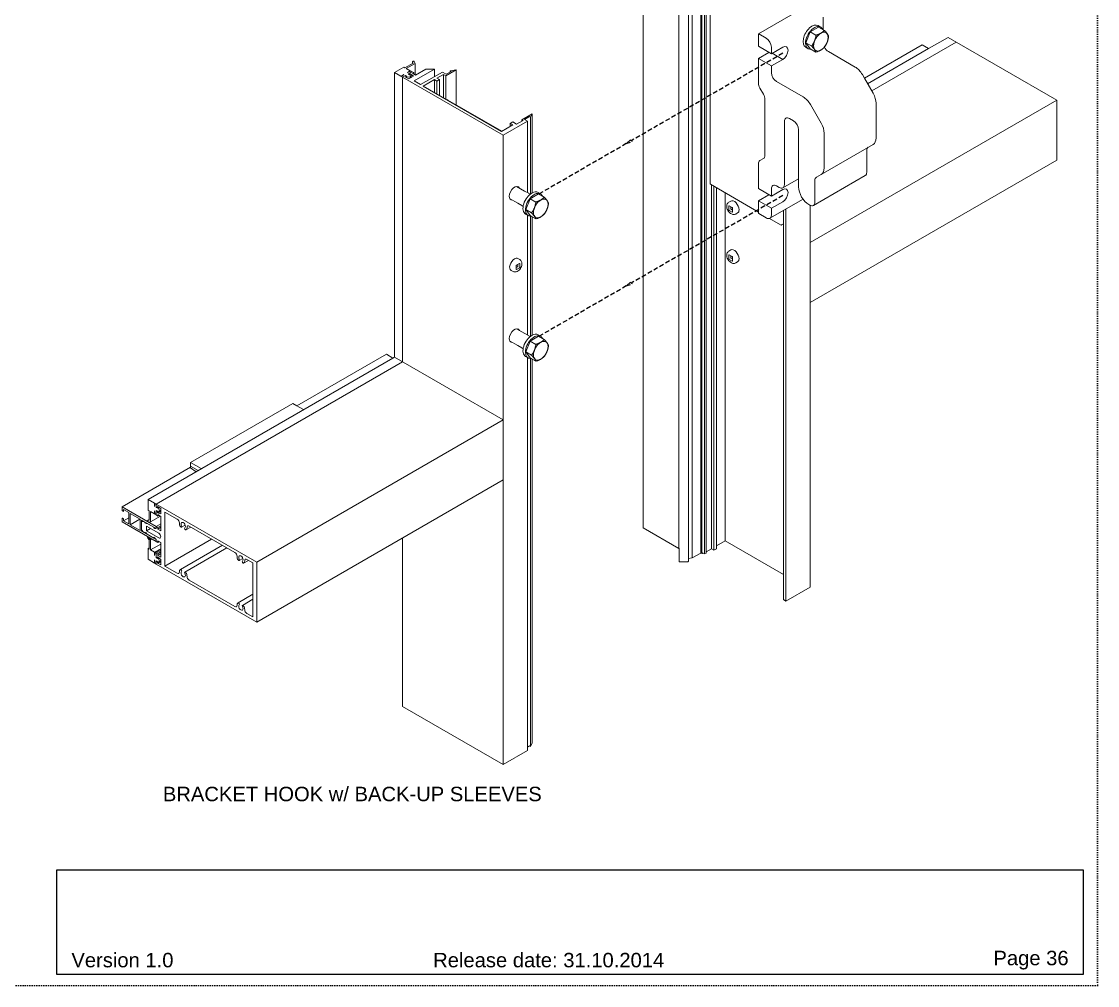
# Model space of a CAD drawing. Header units: millimetres. Extents: x -17234 to -8874, y -2869 to 1211.
# Drawn here: x -9619 to -8874, y -1849 to -1182 of the extents above; entities that cross this region are included whole.
import ezdxf

# ---------------------------------------------------------------- set-up
doc = ezdxf.new("R2010")
doc.units = ezdxf.units.MM
doc.linetypes.add('ACAD_ISO07W100', pattern=[3, 0, -3])
doc.linetypes.add('DASHED', pattern=[19.05, 12.7, -6.35])
doc.layers.get('Defpoints').update_dxf_attribs({"linetype": 'ACAD_ISO07W100', "true_color": 0x105689})
for name, color, linetype in [('Anno', 5, 'Continuous'), ('Profile View', 9, 'Continuous'), ('Text', 2, 'Continuous')]:
    doc.layers.add(name, color=color, linetype=linetype)
doc.styles.get("Standard").update_dxf_attribs({"font": 'arial.ttf'})

msp = doc.modelspace()

# ---------------------------------------------------------------- linework, layer by layer
at = {"layer": 'Anno', "linetype": 'DASHED', "ltscale": 0.25}
for points in [[(-9092.269, -1203.999), (-9197.111, -1264.53)], [(-9200.575, -1266.53), (-9260.41, -1301.075)], [(-9200.575, -1266.53), (-9196.245, -1265.03), (-9197.977, -1264.03), (-9200.575, -1266.53)], [(-9092.269, -1302.51), (-9197.111, -1363.04)], [(-9200.575, -1365.04), (-9196.245, -1363.54), (-9197.977, -1362.54), (-9200.575, -1365.04)], [(-9200.575, -1365.04), (-9260.41, -1399.586)]]:
    msp.add_lwpolyline(points, dxfattribs=at)
at = {"layer": 'Defpoints', "color": 1, "ltscale": 0.5}
msp.add_lwpolyline([(-9634.331, -829.239), (-8874.331, -829.239), (-8874.331, -1849.239), (-9634.331, -1849.239), (-9634.331, -829.239)], dxfattribs=at)
at = {"layer": 'Profile View', "lineweight": 0, "extrusion": (4.09376e-16, 0.816497, 0.57735)}
for p, q in [((-9188.851, -1097.045), (-9188.851, -1532.564)), ((-9188.851, -1532.564), (-9188.851, -1097.045)), ((-9164.173, -1111.293), (-9164.173, -1546.812)), ((-9154.894, -1117.04), (-9154.894, -1553.337)), ((-9149.064, -1113.674), (-9149.064, -1549.971)), ((-9148.237, -1114.013), (-9148.237, -1549.532)), ((-9146.469, -1115.033), (-9146.469, -1550.553)), ((-9145.408, -1114.421), (-9145.408, -1549.124)), ((-9157.509, -1119.301), (-9157.509, -1553.741)), ((-9142.541, -1294.462), (-9142.541, -1131.163)), ((-9109.055, -1190.479), (-9073.134, -1169.74)), ((-9064.206, -1178.918), (-9064.206, -1187.667)), ((-9109.107, -1190.593), (-9109.107, -1199.124)), ((-9103.662, -1193.533), (-9108.93, -1190.491)), ((-9076.21, -1196.677), (-9073.292, -1189.158)), ((-9073.292, -1189.158), (-9067.458, -1185.79)), ((-9073.292, -1189.158), (-9069.254, -1191.49)), ((-9067.746, -1184.855), (-9066.057, -1185.829)), ((-9067.458, -1185.79), (-9064.206, -1187.667)), ((-9064.206, -1187.667), (-9063.42, -1188.121)), ((-9100.127, -1204.308), (-9109.107, -1199.124)), ((-9072.172, -1199.008), (-9076.21, -1196.677)), ((-9073.292, -1200.827), (-9076.21, -1196.677)), ((-9035.74, -1221.221), (-8995.776, -1198.148)), ((-9030.666, -1230.008), (-8972.158, -1196.229)), ((-8995.776, -1198.148), (-8991.285, -1200.74)), ((-8991.285, -1200.74), (-8977.815, -1192.963)), ((-8902.561, -1236.411), (-8977.815, -1192.963)), ((-9101.785, -1203.351), (-9109.107, -1207.579)), ((-9100.127, -1204.308), (-9100.127, -1199.657)), ((-9092.254, -1199.763), (-9100.127, -1204.308)), ((-9099.576, -1203.99), (-9092.254, -1208.218)), ((-9092.254, -1208.218), (-9099.576, -1203.991)), ((-9092.254, -1199.763), (-9092.254, -1199.763)), ((-9092.254, -1199.763), (-9092.254, -1199.763)), ((-9076.382, -1199.813), (-9074.693, -1200.787)), ((-9073.292, -1200.827), (-9069.254, -1203.158)), ((-9060.67, -1202.8), (-9042.156, -1213.489)), ((-9033.495, -1225.109), (-8991.285, -1200.74)), ((-9354.684, -1213.527), (-9361.138, -1217.254)), ((-9353.835, -1214.017), (-9354.684, -1213.527)), ((-9348.172, -1210.748), (-9353.835, -1214.017)), ((-9352.986, -1214.507), (-9346.834, -1210.955)), ((-9348.604, -1209.772), (-9348.604, -1210.997)), ((-9348.584, -1209.861), (-9348.172, -1210.748)), ((-9346.834, -1210.955), (-9347.425, -1209.682)), ((-9346.834, -1218.898), (-9346.834, -1210.955)), ((-9109.107, -1207.579), (-9100.127, -1212.763)), ((-9109.107, -1207.579), (-9109.107, -1224.665)), ((-9100.127, -1212.763), (-9092.254, -1208.218)), ((-9100.127, -1217.415), (-9100.127, -1212.763)), ((-9092.254, -1208.218), (-9092.254, -1208.218)), ((-9361.138, -1414.274), (-9361.138, -1217.254)), ((-9361.138, -1217.254), (-9356.651, -1219.844)), ((-9356.651, -1219.844), (-9354.708, -1218.722)), ((-9354.708, -1218.722), (-9356.309, -1220.042)), ((-9356.309, -1220.042), (-9355.481, -1220.52)), ((-9355.481, -1220.52), (-9353.537, -1219.398)), ((-9353.87, -1219.59), (-9355.481, -1220.52)), ((-9355.481, -1220.52), (-9355.481, -1417.54)), ((-9355.481, -1220.52), (-9285.884, -1260.701)), ((-9355.481, -1417.54), (-9355.481, -1220.52)), ((-9352.705, -1219.978), (-9353.87, -1219.59)), ((-9353.537, -1219.701), (-9353.537, -1219.398)), ((-9353.537, -1219.398), (-9352.504, -1219.994)), ((-9353.501, -1220.438), (-9352.705, -1219.978)), ((-9351.238, -1221.744), (-9353.501, -1220.438)), ((-9352.504, -1219.994), (-9353.211, -1220.402)), ((-9353.211, -1220.605), (-9353.211, -1220.402)), ((-9353.211, -1220.402), (-9352.877, -1220.596)), ((-9350.197, -1216.118), (-9352.986, -1214.507)), ((-9352.877, -1220.596), (-9350.309, -1220.198)), ((-9352.877, -1220.798), (-9352.877, -1220.596)), ((-9352.705, -1219.978), (-9352.705, -1220.11)), ((-9352.14, -1217.24), (-9350.197, -1216.118)), ((-9349.854, -1216.315), (-9352.14, -1217.24)), ((-9351.697, -1218.335), (-9349.027, -1216.793)), ((-9350.663, -1218.931), (-9351.697, -1218.335)), ((-9348.956, -1216.753), (-9351.364, -1218.143)), ((-9351.364, -1218.143), (-9351.364, -1218.527)), ((-9351.364, -1218.143), (-9350.691, -1218.816)), ((-9347.997, -1219.873), (-9351.238, -1221.744)), ((-9350.691, -1218.816), (-9349.861, -1218.336)), ((-9350.691, -1218.816), (-9350.691, -1218.916)), ((-9349.956, -1218.523), (-9350.663, -1218.931)), ((-9350.309, -1220.198), (-9349.622, -1218.716)), ((-9350.309, -1221.208), (-9350.309, -1220.198)), ((-9350.197, -1216.454), (-9350.197, -1216.118)), ((-9349.622, -1218.716), (-9349.956, -1218.523)), ((-9349.861, -1218.336), (-9347.997, -1219.873)), ((-9349.861, -1218.336), (-9349.861, -1218.578)), ((-9349.027, -1216.793), (-9349.854, -1216.315)), ((-9349.622, -1218.716), (-9349.622, -1220.811)), ((-9347.611, -1217.201), (-9348.956, -1216.753)), ((-9348.693, -1217.825), (-9347.611, -1217.201)), ((-9346.571, -1219.05), (-9348.693, -1217.825)), ((-9347.611, -1217.201), (-9347.611, -1218.45)), ((-9347.526, -1223.071), (-9333.454, -1214.947)), ((-9339.465, -1214.947), (-9346.571, -1219.05)), ((-9327.965, -1216.963), (-9343.036, -1225.664)), ((-9333.454, -1214.947), (-9339.465, -1214.947)), ((-9333.454, -1214.947), (-9333.454, -1220.132)), ((-9331.75, -1221.179), (-9327.267, -1218.591)), ((-9329.983, -1222.2), (-9331.75, -1221.179)), ((-9325.278, -1218.514), (-9327.965, -1216.963)), ((-9327.267, -1218.591), (-9327.267, -1234.768)), ((-9327.267, -1218.591), (-9325.491, -1219.616)), ((-9325.491, -1219.616), (-9318.403, -1215.524)), ((-9325.491, -1219.616), (-9325.491, -1235.793)), ((-9321.831, -1216.524), (-9325.278, -1218.514)), ((-9318.403, -1215.524), (-9322.472, -1216.154)), ((-9322.472, -1216.154), (-9322.472, -1216.894)), ((-9322.472, -1216.154), (-9321.831, -1216.524)), ((-9318.403, -1215.524), (-9318.403, -1239.751)), ((-9037.156, -1218.767), (-9035.74, -1221.221)), ((-9035.74, -1221.221), (-9029.719, -1231.648)), ((-9343.036, -1225.664), (-9347.526, -1223.071)), ((-9341.268, -1226.684), (-9333.509, -1222.205)), ((-9286.944, -1258.048), (-9341.268, -1226.684)), ((-9333.509, -1222.205), (-9331.75, -1223.22)), ((-9333.509, -1222.205), (-9333.509, -1231.164)), ((-9331.75, -1223.22), (-9329.983, -1222.2)), ((-9331.75, -1223.22), (-9331.75, -1232.179)), ((-9329.983, -1222.2), (-9329.983, -1233.2)), ((-9108.072, -1228.15), (-9105.653, -1232.339)), ((-9078.077, -1234.228), (-9096.591, -1223.539)), ((-9324.262, -1236.368), (-9286.828, -1257.981)), ((-9104.617, -1235.824), (-9104.617, -1274.573)), ((-9073.186, -1334.921), (-8902.561, -1236.411)), ((-8902.561, -1277.889), (-8902.561, -1236.411)), ((-9065.64, -1252.387), (-9073.077, -1239.506)), ((-9027.648, -1238.617), (-9027.648, -1262.554)), ((-9285.884, -1260.701), (-9269.046, -1250.98)), ((-9279.186, -1251.527), (-9280.954, -1252.548)), ((-9276.57, -1253.038), (-9279.186, -1251.527)), ((-9272.086, -1250.449), (-9276.57, -1253.038)), ((-9265.847, -1245.867), (-9272.935, -1249.959)), ((-9272.935, -1249.959), (-9272.935, -1250.939)), ((-9272.935, -1249.959), (-9272.086, -1250.449)), ((-9271.026, -1249.837), (-9267.579, -1247.847)), ((-9269.046, -1250.98), (-9271.026, -1249.837)), ((-9269.046, -1250.98), (-9269.046, -1300.435)), ((-9267.579, -1247.847), (-9266.938, -1248.217)), ((-9266.938, -1248.217), (-9265.847, -1245.867)), ((-9266.938, -1248.217), (-9266.938, -1301.358)), ((-9265.847, -1245.867), (-9265.847, -1300.653)), ((-9091.147, -1294.86), (-9091.147, -1251.177)), ((-9087.611, -1249.136), (-9084.783, -1250.769)), ((-9279.186, -1253.568), (-9286.944, -1258.048)), ((-9280.954, -1252.548), (-9279.186, -1253.568)), ((-9280.954, -1252.548), (-9280.954, -1254.589)), ((-9081.247, -1256.893), (-9081.247, -1296.493)), ((-9285.884, -1260.701), (-9285.884, -1696.221)), ((-9063.569, -1283.293), (-9063.569, -1259.357)), ((-9065.64, -1287.87), (-9029.719, -1267.131)), ((-9034.101, -1271.352), (-9034.101, -1286.317)), ((-9109.107, -1280.548), (-9109.107, -1297.634)), ((-9105.653, -1276.862), (-9108.072, -1278.259)), ((-9073.186, -1376.399), (-8902.561, -1277.889)), ((-9071.057, -1309.345), (-9035.136, -1288.606)), ((-9068.986, -1289.802), (-9065.64, -1287.87)), ((-9270.973, -1299.45), (-9276.66, -1296.166)), ((-9142.394, -1294.666), (-9109.107, -1313.884)), ((-9141.632, -1295.106), (-9141.632, -1546.944)), ((-9139.873, -1296.122), (-9139.873, -1547.959)), ((-9096.591, -1295.799), (-9094.682, -1296.901)), ((-9092.182, -1297.149), (-9081.247, -1290.836)), ((-9070.022, -1307.056), (-9070.022, -1292.091)), ((-9271.009, -1299.431), (-9268.122, -1300.907)), ((-9267.109, -1301.49), (-9268.049, -1300.947)), ((-9261.421, -1301.26), (-9267.256, -1304.629)), ((-9261.709, -1300.325), (-9260.021, -1301.3)), ((-9261.421, -1301.26), (-9258.691, -1302.837)), ((-9258.691, -1302.837), (-9257.383, -1303.592)), ((-9138.105, -1297.142), (-9138.105, -1544.907)), ((-9132.106, -1300.606), (-9132.106, -1541.444)), ((-9100.127, -1302.819), (-9109.107, -1297.634)), ((-9109.107, -1306.089), (-9101.785, -1301.861)), ((-9100.127, -1302.819), (-9100.127, -1297.84)), ((-9092.254, -1298.273), (-9100.127, -1302.819)), ((-9092.254, -1298.273), (-9092.254, -1298.273)), ((-9092.254, -1298.273), (-9092.254, -1298.273)), ((-9275.735, -1307.699), (-9281.423, -1304.415)), ((-9275.769, -1307.677), (-9273.048, -1309.438)), ((-9272.037, -1310.024), (-9272.976, -1309.482)), ((-9267.256, -1304.629), (-9270.173, -1312.148)), ((-9267.256, -1304.629), (-9263.218, -1306.96)), ((-9129.67, -1312.132), (-9129.67, -1309.846)), ((-9129.599, -1307.03), (-9128.234, -1306.242)), ((-9129.316, -1309.642), (-9127.336, -1310.785)), ((-9128.255, -1311.316), (-9128.255, -1310.254)), ((-9109.107, -1306.089), (-9109.107, -1314.619)), ((-9100.127, -1311.274), (-9109.107, -1306.089)), ((-9101.162, -1318.215), (-9078.205, -1304.96)), ((-9092.284, -1306.746), (-9100.127, -1311.274)), ((-9074.176, -1308.74), (-9073.557, -1309.098)), ((-9073.186, -1309.289), (-9073.186, -1376.399)), ((-9270.345, -1315.283), (-9268.657, -1316.258)), ((-9270.173, -1312.148), (-9266.135, -1314.479)), ((-9270.173, -1312.148), (-9267.256, -1316.298)), ((-9269.046, -1316.033), (-9269.046, -1398.945)), ((-9265.847, -1317.111), (-9267.256, -1316.298)), ((-9266.938, -1316.66), (-9266.938, -1399.868)), ((-9263.218, -1318.629), (-9265.847, -1317.111)), ((-9265.847, -1317.111), (-9265.847, -1399.163)), ((-9127.336, -1313.887), (-9129.316, -1312.744)), ((-9126.983, -1312.459), (-9127.902, -1311.928)), ((-9126.983, -1311.397), (-9126.983, -1313.683)), ((-9124.862, -1315.235), (-9123.497, -1314.446)), ((-9108.93, -1314.925), (-9103.662, -1317.967)), ((-9101.407, -1318.33), (-9093.724, -1322.766)), ((-9100.127, -1315.926), (-9100.127, -1311.274)), ((-9091.792, -1312.804), (-9091.792, -1564.719)), ((-9090.024, -1311.784), (-9090.024, -1583.141)), ((-9093.017, -1322.766), (-9091.792, -1322.059)), ((-9129.599, -1340.915), (-9128.234, -1340.127)), ((-9073.186, -1334.921), (-9073.186, -1334.921)), ((-9274.293, -1346.817), (-9275.658, -1346.029)), ((-9129.67, -1346.018), (-9129.67, -1343.731)), ((-9129.316, -1343.527), (-9127.336, -1344.67)), ((-9127.336, -1347.773), (-9129.316, -1346.63)), ((-9128.255, -1345.201), (-9128.255, -1344.14)), ((-9126.983, -1346.344), (-9127.902, -1345.813)), ((-9126.983, -1345.283), (-9126.983, -1347.569)), ((-9124.862, -1349.12), (-9123.497, -1348.332)), ((-9279.03, -1355.022), (-9280.395, -1354.234)), ((-9276.909, -1353.471), (-9276.909, -1351.185)), ((-9275.99, -1351.716), (-9276.909, -1352.246)), ((-9276.555, -1350.573), (-9274.576, -1349.429)), ((-9274.576, -1352.532), (-9276.555, -1353.675)), ((-9275.636, -1350.042), (-9275.636, -1351.103)), ((-9274.222, -1349.634), (-9274.222, -1351.92)), ((-9073.186, -1376.399), (-9073.186, -1376.399)), ((-9073.186, -1376.399), (-9073.186, -1573.42)), ((-9267.248, -1400.111), (-9276.66, -1394.676)), ((-9261.421, -1399.771), (-9267.256, -1403.139)), ((-9261.709, -1398.836), (-9260.021, -1399.81)), ((-9261.421, -1399.771), (-9258.691, -1401.347)), ((-9275.735, -1406.209), (-9281.423, -1402.925)), ((-9275.769, -1406.187), (-9273.048, -1407.949)), ((-9272.037, -1408.535), (-9272.976, -1407.992)), ((-9267.256, -1403.139), (-9270.173, -1410.658)), ((-9267.256, -1403.139), (-9263.218, -1405.471)), ((-9258.691, -1401.347), (-9257.383, -1402.102)), ((-9362.234, -1414.907), (-9531.763, -1512.785)), ((-9366.724, -1412.315), (-9428.656, -1448.071)), ((-9362.234, -1414.907), (-9366.724, -1412.315)), ((-9361.138, -1414.274), (-9362.234, -1414.907)), ((-9285.884, -1457.722), (-9361.138, -1414.274)), ((-9270.345, -1413.794), (-9268.657, -1414.768)), ((-9270.173, -1410.658), (-9266.135, -1412.989)), ((-9270.173, -1410.658), (-9267.256, -1414.808)), ((-9269.046, -1414.544), (-9269.046, -1686.499)), ((-9265.847, -1415.621), (-9267.256, -1414.808)), ((-9266.938, -1415.171), (-9266.938, -1683.736)), ((-9355.481, -1417.54), (-9526.106, -1516.051)), ((-9263.218, -1417.139), (-9265.847, -1415.621)), ((-9265.847, -1415.621), (-9265.847, -1681.387)), ((-9431.546, -1446.402), (-9502.257, -1487.227)), ((-9428.656, -1448.071), (-9431.546, -1446.402)), ((-9424.166, -1450.663), (-9428.656, -1448.071)), ((-9285.884, -1457.722), (-9456.509, -1556.232)), ((-9285.884, -1499.2), (-9285.884, -1457.722)), ((-9502.257, -1489.82), (-9502.257, -1487.227)), ((-9502.257, -1487.227), (-9494.876, -1491.488)), ((-9502.257, -1489.82), (-9497.121, -1492.784)), ((-9502.257, -1489.82), (-9497.121, -1492.784)), ((-9502.257, -1490.565), (-9502.257, -1489.82)), ((-9502.257, -1490.565), (-9549.723, -1517.969)), ((-9502.257, -1491.039), (-9502.257, -1490.565)), ((-9498.506, -1493.584), (-9502.257, -1491.039)), ((-9285.884, -1499.2), (-9456.509, -1597.71)), ((-9549.723, -1517.969), (-9549.723, -1519.888)), ((-9549.723, -1517.969), (-9526.175, -1531.565)), ((-9549.723, -1520.416), (-9549.723, -1517.969)), ((-9548.839, -1519.786), (-9548.839, -1521.133)), ((-9545.171, -1521.904), (-9548.839, -1519.786)), ((-9531.763, -1512.785), (-9527.276, -1515.375)), ((-9531.763, -1520.237), (-9531.763, -1512.785)), ((-9527.276, -1515.375), (-9527.276, -1517.619)), ((-9527.276, -1517.619), (-9526.933, -1515.573)), ((-9526.933, -1515.573), (-9526.106, -1516.051)), ((-9456.509, -1556.232), (-9526.106, -1516.051)), ((-9526.106, -1516.051), (-9526.106, -1517.91)), ((-9526.106, -1516.051), (-9526.106, -1518.295)), ((-9526.106, -1517.91), (-9525.186, -1518.725)), ((-9525.843, -1518.143), (-9526.106, -1518.295)), ((-9526.106, -1518.295), (-9525.072, -1518.891)), ((-9525.186, -1518.725), (-9525.186, -1517.806)), ((-9525.186, -1517.806), (-9522.924, -1519.112)), ((-9525.072, -1518.659), (-9525.186, -1518.725)), ((-9524.897, -1517.973), (-9525.072, -1518.075)), ((-9525.072, -1518.075), (-9524.738, -1518.268)), ((-9525.072, -1518.891), (-9525.072, -1518.075)), ((-9524.562, -1518.166), (-9524.738, -1518.268)), ((-9524.738, -1518.268), (-9523.798, -1520.69)), ((-9522.924, -1519.112), (-9522.924, -1522.855)), ((-9549.412, -1520.803), (-9549.723, -1520.416)), ((-9549.723, -1525.894), (-9549.365, -1525.688)), ((-9549.723, -1525.894), (-9549.41, -1525.866)), ((-9549.723, -1528.339), (-9549.723, -1525.894)), ((-9549.723, -1526.42), (-9549.723, -1528.339)), ((-9548.839, -1521.133), (-9549.412, -1520.803)), ((-9549.41, -1525.866), (-9549.233, -1525.764)), ((-9549.41, -1525.866), (-9548.839, -1526.196)), ((-9548.839, -1521.133), (-9548.662, -1521.031)), ((-9548.839, -1527.543), (-9545.171, -1525.425)), ((-9548.839, -1526.196), (-9548.662, -1526.093)), ((-9548.839, -1526.196), (-9548.839, -1527.543)), ((-9545.171, -1529.661), (-9545.171, -1521.904)), ((-9544.11, -1522.516), (-9544.11, -1530.273)), ((-9537.313, -1526.44), (-9544.11, -1522.516)), ((-9537.393, -1526.395), (-9544.11, -1530.273)), ((-9537.313, -1534.197), (-9537.313, -1526.44)), ((-9536.253, -1527.053), (-9536.253, -1534.81)), ((-9526.175, -1532.871), (-9536.253, -1527.053)), ((-9531.975, -1527.38), (-9530.914, -1526.767)), ((-9531.887, -1527.353), (-9530.914, -1527.266)), ((-9530.914, -1520.727), (-9531.763, -1520.237)), ((-9530.914, -1527.266), (-9530.914, -1520.727)), ((-9530.065, -1521.217), (-9530.065, -1528.321)), ((-9527.276, -1522.827), (-9530.065, -1521.217)), ((-9523.186, -1524.35), (-9530.065, -1528.321)), ((-9527.276, -1520.583), (-9527.276, -1522.827)), ((-9526.933, -1523.025), (-9527.276, -1520.583)), ((-9526.985, -1522.659), (-9527.276, -1522.827)), ((-9526.106, -1523.503), (-9526.933, -1523.025)), ((-9526.106, -1520.42), (-9526.106, -1523.503)), ((-9525.072, -1521.017), (-9526.106, -1520.42)), ((-9525.773, -1520.612), (-9526.106, -1520.805)), ((-9525.186, -1521.051), (-9526.106, -1520.805)), ((-9526.106, -1520.805), (-9526.106, -1523.503)), ((-9526.106, -1523.503), (-9525.045, -1524.444)), ((-9525.1, -1521.001), (-9525.186, -1521.051)), ((-9525.186, -1522.009), (-9525.186, -1521.051)), ((-9524.977, -1521.888), (-9525.186, -1522.009)), ((-9522.924, -1522.855), (-9525.186, -1522.009)), ((-9525.072, -1521.833), (-9525.072, -1521.017)), ((-9524.738, -1522.026), (-9525.072, -1521.833)), ((-9525.045, -1524.444), (-9525.045, -1523.277)), ((-9525.045, -1523.277), (-9522.924, -1524.501)), ((-9524.034, -1523.86), (-9525.045, -1524.444)), ((-9523.798, -1520.69), (-9524.738, -1522.026)), ((-9522.924, -1520.979), (-9524.738, -1522.026)), ((-9522.924, -1520.185), (-9523.798, -1520.69)), ((-9522.924, -1524.501), (-9522.924, -1534.542)), ((-9520.095, -1558.957), (-9520.095, -1521.562)), ((-9520.095, -1521.562), (-9511.583, -1526.476)), ((-9526.175, -1541.934), (-9549.723, -1528.339)), ((-9548.839, -1527.543), (-9545.171, -1529.661)), ((-9544.11, -1530.273), (-9537.313, -1534.197)), ((-9535.352, -1527.573), (-9536.253, -1528.092)), ((-9534.898, -1527.971), (-9536.253, -1528.092)), ((-9536.253, -1528.092), (-9536.253, -1533.77)), ((-9536.253, -1533.77), (-9534.898, -1535.455)), ((-9536.253, -1534.81), (-9535.682, -1534.48)), ((-9534.78, -1527.903), (-9534.898, -1527.971)), ((-9533.972, -1528.506), (-9534.898, -1527.971)), ((-9533.853, -1528.438), (-9533.972, -1528.506)), ((-9533.972, -1528.996), (-9533.972, -1528.506)), ((-9533.429, -1528.683), (-9533.972, -1528.996)), ((-9533.12, -1529.488), (-9533.972, -1528.996)), ((-9532.577, -1529.175), (-9533.12, -1529.488)), ((-9532.364, -1529.421), (-9533.12, -1529.488)), ((-9532.885, -1531.243), (-9524.328, -1536.18)), ((-9532.885, -1534.508), (-9532.885, -1531.243)), ((-9530.056, -1532.875), (-9532.885, -1534.508)), ((-9524.324, -1539.454), (-9532.885, -1534.508)), ((-9532.257, -1529.359), (-9532.364, -1529.421)), ((-9527.857, -1532.022), (-9532.364, -1529.421)), ((-9530.065, -1528.321), (-9531.463, -1528.446)), ((-9527.751, -1531.961), (-9527.857, -1532.022)), ((-9527.857, -1532.527), (-9527.857, -1532.022)), ((-9527.315, -1532.213), (-9527.857, -1532.527)), ((-9527.005, -1533.018), (-9527.857, -1532.527)), ((-9526.463, -1532.705), (-9527.005, -1533.018)), ((-9526.106, -1532.938), (-9527.005, -1533.018)), ((-9526.175, -1531.565), (-9522.924, -1529.688)), ((-9526.175, -1531.565), (-9526.175, -1532.871)), ((-9526.106, -1532.831), (-9526.175, -1532.871)), ((-9522.924, -1529.768), (-9526.106, -1531.605)), ((-9525.045, -1532.217), (-9526.106, -1531.605)), ((-9526.106, -1531.605), (-9526.106, -1532.938)), ((-9522.924, -1530.992), (-9525.045, -1532.217)), ((-9522.924, -1532.095), (-9525.045, -1533.32)), ((-9525.045, -1533.32), (-9525.045, -1532.217)), ((-9522.924, -1534.542), (-9525.045, -1533.32)), ((-9506.051, -1530.663), (-9508.537, -1532.099)), ((-9502.164, -1531.914), (-9505.51, -1533.846)), ((-9503.257, -1531.283), (-9471.638, -1549.539)), ((-9164.173, -1546.812), (-9188.851, -1532.564)), ((-9536.253, -1534.81), (-9526.175, -1540.628)), ((-9534.898, -1535.455), (-9533.972, -1535.99)), ((-9533.972, -1535.99), (-9533.972, -1535.5)), ((-9533.972, -1535.5), (-9533.122, -1535.991)), ((-9533.547, -1535.745), (-9533.972, -1535.99)), ((-9533.122, -1535.991), (-9532.366, -1536.931)), ((-9532.366, -1536.931), (-9527.857, -1539.534)), ((-9531.851, -1538.657), (-9531.975, -1538.729)), ((-9530.914, -1540.761), (-9531.887, -1539.55)), ((-9531.463, -1538.947), (-9530.065, -1540.686)), ((-9530.914, -1547.3), (-9530.914, -1540.761)), ((-9529.202, -1540.187), (-9530.065, -1540.686)), ((-9530.065, -1540.686), (-9530.065, -1547.79)), ((-9527.857, -1539.534), (-9527.857, -1539.03)), ((-9527.857, -1539.03), (-9527.005, -1539.522)), ((-9527.421, -1539.282), (-9527.857, -1539.534)), ((-9527.005, -1539.522), (-9526.106, -1540.641)), ((-9526.175, -1540.628), (-9526.135, -1540.605)), ((-9526.175, -1540.628), (-9526.175, -1541.934)), ((-9526.175, -1541.934), (-9526.106, -1541.894)), ((-9526.106, -1540.641), (-9526.106, -1541.974)), ((-9526.106, -1541.974), (-9525.045, -1542.587)), ((-9525.045, -1542.587), (-9525.045, -1541.484)), ((-9525.045, -1541.484), (-9522.924, -1542.709)), ((-9524.09, -1542.036), (-9525.045, -1542.587)), ((-9487.71, -1540.26), (-9520.095, -1558.957)), ((-9355.481, -1539.382), (-9355.481, -1656.039)), ((-9138.105, -1544.907), (-9132.106, -1541.444)), ((-9132.106, -1541.444), (-9091.792, -1564.719)), ((-9530.914, -1546.32), (-9531.763, -1546.81)), ((-9531.763, -1546.81), (-9530.914, -1547.3)), ((-9531.763, -1554.263), (-9531.763, -1546.81)), ((-9522.924, -1543.667), (-9530.065, -1547.79)), ((-9530.065, -1547.79), (-9527.276, -1549.4)), ((-9522.924, -1546.887), (-9527.276, -1549.4)), ((-9527.276, -1549.4), (-9527.276, -1551.644)), ((-9527.276, -1551.644), (-9526.933, -1549.598)), ((-9522.924, -1547.283), (-9526.933, -1549.598)), ((-9526.933, -1549.598), (-9526.106, -1550.076)), ((-9522.924, -1548.239), (-9526.106, -1550.076)), ((-9522.924, -1548.239), (-9526.106, -1550.076)), ((-9522.924, -1549.136), (-9525.045, -1550.36)), ((-9522.924, -1542.709), (-9522.924, -1552.752)), ((-9480.291, -1544.543), (-9509.331, -1561.309)), ((-9477.264, -1546.29), (-9506.304, -1563.057)), ((-9164.173, -1546.812), (-9163.885, -1546.646)), ((-9163.885, -1546.646), (-9163.885, -1555.929)), ((-9148.237, -1549.532), (-9147.615, -1549.891)), ((-9145.408, -1549.124), (-9141.632, -1546.944)), ((-9145.408, -1549.124), (-9145.408, -1549.94)), ((-9141.632, -1546.944), (-9139.873, -1547.959)), ((-9139.873, -1547.959), (-9138.105, -1546.939)), ((-9138.105, -1544.907), (-9138.105, -1546.939)), ((-9527.276, -1556.853), (-9531.763, -1554.263)), ((-9527.276, -1554.609), (-9527.276, -1556.853)), ((-9526.933, -1557.051), (-9527.276, -1554.609)), ((-9526.985, -1556.685), (-9527.276, -1556.853)), ((-9526.106, -1557.529), (-9526.933, -1557.051)), ((-9525.045, -1550.36), (-9526.106, -1550.076)), ((-9526.106, -1550.076), (-9526.106, -1552.775)), ((-9526.106, -1550.076), (-9526.106, -1553.159)), ((-9526.106, -1552.775), (-9525.186, -1553.59)), ((-9525.843, -1553.007), (-9526.106, -1553.159)), ((-9526.106, -1553.159), (-9525.072, -1553.756)), ((-9526.106, -1555.285), (-9526.106, -1557.529)), ((-9525.072, -1555.881), (-9526.106, -1555.285)), ((-9525.773, -1555.477), (-9526.106, -1555.669)), ((-9525.186, -1555.915), (-9526.106, -1555.669)), ((-9526.106, -1555.669), (-9526.106, -1557.529)), ((-9525.186, -1553.59), (-9525.186, -1552.631)), ((-9525.186, -1552.631), (-9522.924, -1554.398)), ((-9525.072, -1553.524), (-9525.186, -1553.59)), ((-9525.1, -1555.865), (-9525.186, -1555.915)), ((-9525.186, -1556.835), (-9525.186, -1555.915)), ((-9525.011, -1556.733), (-9525.186, -1556.835)), ((-9522.924, -1558.141), (-9525.186, -1556.835)), ((-9524.911, -1552.846), (-9525.072, -1552.939)), ((-9525.072, -1552.939), (-9524.738, -1553.132)), ((-9525.072, -1553.756), (-9525.072, -1552.939)), ((-9525.072, -1556.698), (-9525.072, -1555.881)), ((-9524.738, -1556.891), (-9525.072, -1556.698)), ((-9522.924, -1550.303), (-9525.045, -1551.527)), ((-9525.045, -1551.527), (-9525.045, -1550.36)), ((-9522.924, -1552.752), (-9525.045, -1551.527)), ((-9524.627, -1553.068), (-9524.738, -1553.132)), ((-9524.738, -1553.132), (-9523.798, -1555.554)), ((-9523.798, -1555.554), (-9524.738, -1556.891)), ((-9522.924, -1555.843), (-9524.738, -1556.891)), ((-9522.924, -1555.049), (-9523.798, -1555.554)), ((-9522.924, -1554.398), (-9522.924, -1558.141)), ((-9466.117, -1553.719), (-9468.603, -1555.154)), ((-9462.23, -1554.97), (-9465.576, -1556.902)), ((-9463.323, -1554.339), (-9459.09, -1556.784)), ((-9459.09, -1556.784), (-9459.09, -1594.179)), ((-9456.509, -1597.71), (-9456.509, -1556.232)), ((-9158.082, -1555.929), (-9163.885, -1555.929)), ((-9154.894, -1553.337), (-9157.509, -1553.741)), ((-9157.509, -1553.741), (-9157.509, -1555.598)), ((-9149.064, -1549.971), (-9154.894, -1553.337)), ((-9147.851, -1550.159), (-9149.064, -1549.971)), ((-9147.501, -1549.957), (-9147.851, -1550.159)), ((-9147.501, -1549.957), (-9146.469, -1550.553)), ((-9146.469, -1550.553), (-9145.408, -1549.94)), ((-9526.106, -1557.529), (-9456.509, -1597.71)), ((-9511.583, -1563.872), (-9520.095, -1558.957)), ((-9471.638, -1586.934), (-9503.257, -1568.679)), ((-9091.792, -1564.719), (-9091.792, -1582.12)), ((-9459.09, -1578.414), (-9469.397, -1584.365)), ((-9090.024, -1583.141), (-9073.186, -1573.42)), ((-9459.09, -1581.909), (-9466.37, -1586.112)), ((-9091.792, -1582.12), (-9090.024, -1583.141)), ((-9459.09, -1594.179), (-9463.323, -1591.735)), ((-9355.481, -1656.039), (-9285.884, -1696.221)), ((-9269.046, -1684.213), (-9267.579, -1683.366)), ((-9267.579, -1683.366), (-9266.938, -1683.736)), ((-9266.938, -1683.736), (-9265.847, -1681.387)), ((-9285.884, -1696.221), (-9269.046, -1686.499))]:
    msp.add_line(p, q, dxfattribs=at)
at = {"layer": 'Profile View', "lineweight": 0}
for centre, major_axis, start_param, end_param in [((-9072.064, -1192.334), (4.318, 7.479), 0, 3.1415927), ((-9108.93, -1190.695), (-0.125, 0.217), -0.7853982, 0.7853982), ((-9070.375, -1193.308), (4.318, 7.479), -0.3953351, 3.5369278), ((-9065.885, -1195.901), (-3.572, -6.187), -3.9269908, 2.3561945), ((-9103.662, -1197.615), (-2.5, 4.33), -2.3561945, -0.7853982), ((-9060.67, -1198.718), (2.5, -4.33), -1.6642102, -0.7853982), ((-9348.004, -1209.772), (0.6, 0), 0.2617994, 3.403392), ((-9105.572, -1226.706), (2.5, -4.33), -2.3561945, -1.5707963), ((-9078.077, -1242.393), (-5, 8.66), -1.5707963, -0.7853982), ((-9070.64, -1255.274), (-5, 8.66), -2.3561945, -1.5707963), ((-9030.565, -1273.393), (-2.5, 4.33), 0, 0.7853982), ((-9105.572, -1282.589), (-2.5, 4.33), 0, 0.7853982), ((-9070.64, -1279.21), (5, -8.66), 0, 0.7853982), ((-9142.041, -1294.462), (-0.5, 0), 0, 0.7853982), ((-9094.682, -1292.819), (2.5, -4.33), -0.7853982, 0.7853982), ((-9266.027, -1307.804), (4.318, 7.479), 0.756, 3.1415927), ((-9264.339, -1308.779), (4.318, 7.479), 0.1388815, 3.5369278), ((-9266.027, -1307.804), (4.318, 7.479), 0, 0.756), ((-9264.339, -1308.779), (4.318, 7.479), -0.3953351, 0), ((-9074.176, -1300.575), (5, -8.66), -2.3561945, -0.7853982), ((-9073.557, -1305.015), (2.5, -4.33), -0.7853982, 0.7853982), ((-9108.93, -1314.721), (0.125, -0.217), -2.3561945, -0.7853982), ((-9103.662, -1313.884), (2.5, -4.33), -0.7853982, 0.7853982), ((-9093.37, -1322.562), (0.5, 0), -2.3561945, -0.7853982), ((-9266.027, -1406.315), (4.318, 7.479), 0.756, 3.1415927), ((-9264.339, -1407.289), (4.318, 7.479), 0, 3.5369278), ((-9266.027, -1406.315), (4.318, 7.479), 0, 0.756), ((-9264.339, -1407.289), (4.318, 7.479), -0.3953351, 0), ((-9507.42, -1530.635), (1.869, -3.237), -2.3556447, -1.5994671), ((-9508.934, -1531.411), (0.397, -0.687), -1.5994675, 1.5421251), ((-9505.907, -1533.159), (-0.397, 0.687), 0.0286712, 3.1702638), ((-9507.42, -1530.635), (1.869, -3.237), 0.0286705, 0.7853028), ((-9467.487, -1553.691), (1.869, -3.237), -2.3561091, -1.5994675), ((-9469, -1554.467), (0.397, -0.687), -1.5994675, 1.5421251), ((-9465.973, -1556.215), (-0.397, 0.687), 0.0286712, 3.1702638), ((-9467.487, -1553.691), (1.869, -3.237), 0.0286705, 0.7853031), ((-9507.42, -1564.52), (-1.869, 3.237), 0.0286712, 0.7853019), ((-9508.934, -1561.996), (0.397, -0.687), 0.0286712, 3.1702638), ((-9505.907, -1563.744), (-0.397, 0.687), -1.5994675, 1.5421251), ((-9507.42, -1564.52), (-1.869, 3.237), -2.3560987, -1.5994668), ((-9467.487, -1587.576), (-1.869, 3.237), 0.0286712, 0.7853128), ((-9469, -1585.052), (0.397, -0.687), 0.0286712, 3.1702638), ((-9465.973, -1586.8), (-0.397, 0.687), -1.5994675, 1.5421251), ((-9467.487, -1587.576), (-1.869, 3.237), -2.3560994, -1.5994668)]:
    msp.add_ellipse(centre, major_axis=major_axis, ratio=0.5773503, start_param=start_param, end_param=end_param, dxfattribs=at)
at = {"layer": 'Profile View', "lineweight": 0, "extrusion": (-2.00102e-17, 2.77556e-17, -1)}
msp.add_ellipse((-9092.269, -1203.999), major_axis=(2.589, 4.484), ratio=0.5773503, start_param=-0.7812537, end_param=2.35205, dxfattribs=at)
at = {"layer": 'Profile View', "lineweight": 0, "extrusion": (1.14639e-17, -2.67592e-17, -1)}
msp.add_ellipse((-9042.156, -1221.654), major_axis=(5, -8.66), ratio=0.5773503, start_param=-2.3561945, end_param=-1.5707963, dxfattribs=at)
at = {"layer": 'Profile View', "lineweight": 0, "extrusion": (3.17824e-17, 4.90704e-17, -1)}
for centre, major_axis in [((-9096.591, -1219.457), (-2.5, 4.33)), ((-9084.783, -1254.852), (2.5, -4.33))]:
    msp.add_ellipse(centre, major_axis=major_axis, ratio=0.5773503, start_param=-2.3561945, end_param=-0.7853982, dxfattribs=at)
at = {"layer": 'Profile View', "lineweight": 0, "extrusion": (3.34979e-17, 2.22045e-16, -1)}
msp.add_ellipse((-9324.616, -1236.572), major_axis=(0.5, 0), ratio=0.5773503, start_param=-1.6205464, end_param=-0.7853982, dxfattribs=at)
at = {"layer": 'Profile View', "lineweight": 0, "extrusion": (-2.56662e-16, -1.17463e-16, -1)}
msp.add_ellipse((-9108.153, -1233.783), major_axis=(2.5, -4.33), ratio=0.5773503, start_param=-1.5707963, end_param=-0.7853982, dxfattribs=at)
at = {"layer": 'Profile View', "lineweight": 0, "extrusion": (-1.91988e-16, 4.80741e-17, -1)}
for centre, major_axis, start_param in [((-9034.719, -1234.535), (5, -8.66), -1.5707963), ((-9129.316, -1312.336), (-0.25, 0.433), -2.3561945), ((-9129.316, -1346.222), (-0.25, 0.433), -2.3561945)]:
    msp.add_ellipse(centre, major_axis=major_axis, ratio=0.5773503, start_param=start_param, end_param=-0.7853982, dxfattribs=at)
at = {"layer": 'Profile View', "lineweight": 0, "extrusion": (-1.40195e-16, 1.38778e-17, -1)}
for centre, major_axis, start_param, end_param in [((-9087.611, -1253.219), (-2.5, 4.33), -0.7853982, 0.7853982), ((-9127.336, -1311.193), (0.25, -0.433), -2.3561945, -0.7853982), ((-9127.336, -1313.479), (0.25, -0.433), -0.7853982, 0.7853982), ((-9127.336, -1345.079), (0.25, -0.433), -2.3561945, -0.7853982), ((-9127.336, -1347.365), (0.25, -0.433), -0.7853982, 0.7853982)]:
    msp.add_ellipse(centre, major_axis=major_axis, ratio=0.5773503, start_param=start_param, end_param=end_param, dxfattribs=at)
at = {"layer": 'Profile View', "lineweight": 0, "extrusion": (-3.08455e-16, -8.32667e-17, -1)}
msp.add_ellipse((-9034.719, -1258.471), major_axis=(5, -8.66), ratio=0.5773503, start_param=-0.7853982, end_param=0, dxfattribs=at)
at = {"layer": 'Profile View', "lineweight": 0, "extrusion": (-2.64099e-16, 6.4407e-18, -1)}
msp.add_ellipse((-9108.153, -1272.532), major_axis=(2.5, -4.33), ratio=0.5773503, start_param=-0.7853982, end_param=0, dxfattribs=at)
at = {"layer": 'Profile View', "lineweight": 0, "extrusion": (-3.66102e-17, -5.45148e-17, -1)}
for centre, major_axis, start_param, end_param in [((-9037.636, -1284.276), (2.5, -4.33), -0.7853982, 0), ((-9511.583, -1528.232), (1.075, -1.862), -2.3561943, -0.7847049)]:
    msp.add_ellipse(centre, major_axis=major_axis, ratio=0.5773503, start_param=start_param, end_param=end_param, dxfattribs=at)
at = {"layer": 'Profile View', "lineweight": 0, "extrusion": (1.79723e-16, 4.0637e-17, -1)}
msp.add_ellipse((-9278.026, -1300.877), major_axis=(2.589, 4.484), ratio=0.5773503, start_param=-2.3561945, end_param=0.4031552, dxfattribs=at)
at = {"layer": 'Profile View', "lineweight": 0, "extrusion": (-6.80843e-17, 5.55112e-17, -1)}
msp.add_ellipse((-9096.591, -1299.881), major_axis=(-2.5, 4.33), ratio=0.5773503, start_param=-0.7853982, end_param=0.7853982, dxfattribs=at)
at = {"layer": 'Profile View', "lineweight": 0, "extrusion": (-2.88136e-16, -7.43708e-18, -1)}
msp.add_ellipse((-9066.486, -1294.132), major_axis=(-2.5, 4.33), ratio=0.5773503, start_param=-0.7853982, end_param=0, dxfattribs=at)
at = {"layer": 'Profile View', "lineweight": 0, "extrusion": (1.31649e-16, 6.83926e-17, -1)}
msp.add_ellipse((-9278.026, -1300.877), major_axis=(-2.589, -4.484), ratio=0.5773503, start_param=-0.4031552, end_param=0.7853982, dxfattribs=at)
at = {"layer": 'Profile View', "lineweight": 0, "extrusion": (2.0376e-16, 2.67592e-17, -1)}
msp.add_ellipse((-9270.512, -1305.215), major_axis=(2.464, 4.267), ratio=0.5773503, start_param=-0.0294199, end_param=0, dxfattribs=at)
at = {"layer": 'Profile View', "lineweight": 0, "extrusion": (-6.43657e-17, 1.17463e-16, -1)}
msp.add_ellipse((-9092.269, -1302.51), major_axis=(2.589, 4.484), ratio=0.5773503, start_param=-0.7812537, end_param=2.3603389, dxfattribs=at)
at = {"layer": 'Profile View', "lineweight": 0, "extrusion": (1.24212e-16, -5.55112e-17, -1)}
msp.add_ellipse((-9270.512, -1305.215), major_axis=(-2.464, -4.267), ratio=0.5773503, start_param=0, end_param=0.0294199, dxfattribs=at)
at = {"layer": 'Profile View', "lineweight": 0, "extrusion": (-9.21213e-17, 6.93889e-17, -1)}
for centre in [(-9259.848, -1311.371), (-9259.848, -1409.882)]:
    msp.add_ellipse(centre, major_axis=(3.572, 6.187), ratio=0.5773503, start_param=-2.3561945, end_param=3.9269908, dxfattribs=at)
at = {"layer": 'Profile View', "lineweight": 0, "extrusion": (-3.51084e-16, 2.12615e-16, -1)}
for centre in [(-9129.316, -1310.05), (-9129.316, -1343.935)]:
    msp.add_ellipse(centre, major_axis=(-0.25, 0.433), ratio=0.5773503, start_param=-0.7853982, end_param=0.7853982, dxfattribs=at)
at = {"layer": 'Profile View', "lineweight": 0, "extrusion": (-6.06472e-17, -6.83926e-17, -1)}
for centre, major_axis, start_param, end_param in [((-9125.866, -1310.344), (-2.369, 4.102), 0, 2.3561945), ((-9125.866, -1344.23), (-2.369, 4.102), 0, 2.3561945), ((-9511.583, -1562.116), (1.075, -1.862), -0.7853019, 0.7853982)]:
    msp.add_ellipse(centre, major_axis=major_axis, ratio=0.5773503, start_param=start_param, end_param=end_param, dxfattribs=at)
at = {"layer": 'Profile View', "lineweight": 0, "extrusion": (-1.75388e-16, 1.85856e-16, -1)}
for centre in [(-9127.902, -1311.52), (-9127.902, -1345.405)]:
    msp.add_ellipse(centre, major_axis=(-0.25, 0.433), ratio=0.5773503, start_param=-2.3561945, end_param=-0.7853982, dxfattribs=at)
at = {"layer": 'Profile View', "lineweight": 0, "extrusion": (-2.12306e-16, -2.77556e-17, -1)}
for centre in [(-9125.866, -1310.344), (-9125.866, -1344.23)]:
    msp.add_ellipse(centre, major_axis=(2.369, -4.102), ratio=0.5773503, start_param=-0.7853982, end_param=0, dxfattribs=at)
at = {"layer": 'Profile View', "lineweight": 0, "extrusion": (-8.85458e-18, 2.13611e-16, -1)}
msp.add_ellipse((-9278.026, -1350.132), major_axis=(-2.369, -4.102), ratio=0.5773503, start_param=0, end_param=2.3561945, dxfattribs=at)
at = {"layer": 'Profile View', "lineweight": 0, "extrusion": (1.55686e-16, 5.45148e-17, -1)}
msp.add_ellipse((-9278.026, -1350.132), major_axis=(2.369, 4.102), ratio=0.5773503, start_param=-0.7853982, end_param=0, dxfattribs=at)
at = {"layer": 'Profile View', "lineweight": 0, "extrusion": (1.03893e-16, 2.03185e-17, -1)}
msp.add_ellipse((-9276.555, -1350.981), major_axis=(0.25, 0.433), ratio=0.5773503, start_param=-2.3561945, end_param=-0.7853982, dxfattribs=at)
at = {"layer": 'Profile View', "lineweight": 0, "extrusion": (-4.03287e-17, 1.03585e-16, -1)}
msp.add_ellipse((-9276.555, -1353.267), major_axis=(-0.25, -0.433), ratio=0.5773503, start_param=-0.7853982, end_param=0.7853982, dxfattribs=at)
at = {"layer": 'Profile View', "lineweight": 0, "extrusion": (-7.18028e-17, -6.4407e-18, -1)}
msp.add_ellipse((-9275.99, -1351.307), major_axis=(-0.25, -0.433), ratio=0.5773503, start_param=-2.3561945, end_param=-0.7853982, dxfattribs=at)
at = {"layer": 'Profile View', "lineweight": 0, "extrusion": (5.58194e-17, 4.80741e-17, -1)}
msp.add_ellipse((-9274.576, -1349.838), major_axis=(0.25, 0.433), ratio=0.5773503, start_param=-0.7853982, end_param=0.7853982, dxfattribs=at)
at = {"layer": 'Profile View', "lineweight": 0, "extrusion": (3.17824e-17, 6.19519e-17, -1)}
msp.add_ellipse((-9274.576, -1352.124), major_axis=(-0.25, -0.433), ratio=0.5773503, start_param=-2.3561945, end_param=-0.7853982, dxfattribs=at)
at = {"layer": 'Profile View', "lineweight": 0, "extrusion": (5.9538e-17, 1.10026e-16, -1)}
msp.add_ellipse((-9278.026, -1399.387), major_axis=(2.589, 4.484), ratio=0.5773503, start_param=-2.3561945, end_param=0.4031552, dxfattribs=at)
at = {"layer": 'Profile View', "lineweight": 0, "extrusion": (2.51834e-16, -9.9638e-19, -1)}
msp.add_ellipse((-9278.026, -1399.387), major_axis=(-2.589, -4.484), ratio=0.5773503, start_param=-0.4031552, end_param=0.7853982, dxfattribs=at)
at = {"layer": 'Profile View', "lineweight": 0, "extrusion": (-1.56795e-16, 2.34926e-16, -1)}
msp.add_ellipse((-9270.512, -1403.725), major_axis=(-2.464, -4.267), ratio=0.5773503, start_param=0, end_param=0.0294199, dxfattribs=at)
at = {"layer": 'Profile View', "lineweight": 0, "extrusion": (3.08281e-19, 1.59096e-16, -1)}
for centre, major_axis, start_param, end_param in [((-9531.675, -1527.899), (0.3, -0.52), 0.2617994, 3.403392), ((-9467.487, -1553.691), (-1.075, 1.862), -1.5421251, 3.1129215)]:
    msp.add_ellipse(centre, major_axis=major_axis, ratio=0.5773503, start_param=start_param, end_param=end_param, dxfattribs=at)
at = {"layer": 'Profile View', "lineweight": 0, "extrusion": (4.83823e-17, 1.86852e-16, -1)}
for centre, major_axis in [((-9507.42, -1530.635), (-1.075, 1.862)), ((-9507.42, -1564.52), (1.075, -1.862)), ((-9467.487, -1587.576), (1.075, -1.862))]:
    msp.add_ellipse(centre, major_axis=major_axis, ratio=0.5773503, start_param=-1.5421251, end_param=3.1129215, dxfattribs=at)
at = {"layer": 'Profile View', "lineweight": 0, "extrusion": (1.66842e-16, -1.29348e-16, -1)}
msp.add_ellipse((-9503.257, -1533.039), major_axis=(-1.075, 1.862), ratio=0.5773503, start_param=-0.7853028, end_param=0.7853982, dxfattribs=at)
at = {"layer": 'Profile View', "lineweight": 0, "extrusion": (2.43453e-17, 1.72974e-16, -1)}
msp.add_ellipse((-9531.675, -1539.249), major_axis=(-0.3, 0.52), ratio=0.5773503, start_param=-1.8325957, end_param=1.3089969, dxfattribs=at)
at = {"layer": 'Profile View', "lineweight": 0, "extrusion": (5.21009e-17, 1.249e-16, -1)}
msp.add_ellipse((-9524.34, -1537.809), major_axis=(1.002, -1.735), ratio=0.5773503, start_param=-2.3472207, end_param=0.7738333, dxfattribs=at)
at = {"layer": 'Profile View', "lineweight": 0, "extrusion": (-1.62917e-17, 2.13149e-17, -1)}
msp.add_ellipse((-9471.65, -1551.287), major_axis=(1.075, -1.862), ratio=0.5773503, start_param=-2.3486546, end_param=-0.7854836, dxfattribs=at)
at = {"layer": 'Profile View', "lineweight": 0, "extrusion": (-8.84028e-17, -2.03185e-17, -1)}
msp.add_ellipse((-9463.323, -1556.095), major_axis=(-1.075, 1.862), ratio=0.5773503, start_param=-0.7853024, end_param=0.7853982, dxfattribs=at)
at = {"layer": 'Profile View', "lineweight": 0, "extrusion": (-6.77411e-18, -5.55112e-17, -1)}
msp.add_ellipse((-9158.082, -1555.598), major_axis=(0.573, 0), ratio=0.5773503, start_param=0, end_param=1.5707963, dxfattribs=at)
at = {"layer": 'Profile View', "lineweight": 0, "extrusion": (-1.64232e-16, 5.49737e-30, -1)}
msp.add_ellipse((-9503.257, -1566.923), major_axis=(-1.075, 1.862), ratio=0.5773503, start_param=-2.3561945, end_param=-0.7854939, dxfattribs=at)
at = {"layer": 'Profile View', "lineweight": 0, "extrusion": (-2.00102e-17, 8.32667e-17, -1)}
msp.add_ellipse((-9471.65, -1585.172), major_axis=(1.075, -1.862), ratio=0.5773503, start_param=-0.7853128, end_param=0.7778583, dxfattribs=at)
at = {"layer": 'Profile View', "lineweight": 0, "extrusion": (-3.76847e-16, -1.86852e-16, -1)}
msp.add_ellipse((-9463.323, -1589.979), major_axis=(-1.075, 1.862), ratio=0.5773503, start_param=-2.3561945, end_param=-0.7854939, dxfattribs=at)
at = {"layer": 'Profile View', "lineweight": 0}
for points in [[(-9069.254, -1191.49), (-9069.871, -1195.735), (-9072.172, -1199.008)], [(-9063.42, -1188.121), (-9065.495, -1190.292), (-9069.254, -1191.49)], [(-9060.503, -1192.271), (-9061.119, -1190.682), (-9063.42, -1188.121)], [(-9072.172, -1199.008), (-9069.871, -1201.569), (-9069.254, -1203.158)], [(-9063.42, -1199.79), (-9061.119, -1196.517), (-9060.503, -1192.271)], [(-9069.254, -1203.158), (-9065.495, -1201.96), (-9063.42, -1199.79)], [(-9263.218, -1306.96), (-9259.458, -1305.762), (-9257.383, -1303.592)], [(-9257.383, -1303.592), (-9255.083, -1306.153), (-9254.466, -1307.742)], [(-9266.135, -1314.479), (-9263.834, -1311.206), (-9263.218, -1306.96)], [(-9254.466, -1307.742), (-9255.083, -1311.988), (-9257.383, -1315.261)], [(-9263.218, -1318.629), (-9263.834, -1317.04), (-9266.135, -1314.479)], [(-9257.383, -1315.261), (-9259.458, -1317.431), (-9263.218, -1318.629)], [(-9266.135, -1412.989), (-9263.834, -1409.716), (-9263.218, -1405.471)], [(-9263.218, -1405.471), (-9259.458, -1404.273), (-9257.383, -1402.102)], [(-9257.383, -1402.102), (-9255.083, -1404.663), (-9254.466, -1406.252)], [(-9254.466, -1406.252), (-9255.083, -1410.498), (-9257.383, -1413.771)], [(-9263.218, -1417.139), (-9263.834, -1415.551), (-9266.135, -1412.989)], [(-9257.383, -1413.771), (-9259.458, -1415.941), (-9263.218, -1417.139)]]:
    msp.add_rational_spline(points, [1, 1.15470053838, 1], degree=2, dxfattribs=at)
for points, knots in [([(-9124.862, -1315.235), (-9125.14, -1315.395), (-9125.448, -1315.502), (-9126.091, -1315.609), (-9126.424, -1315.601), (-9127.131, -1315.481), (-9127.497, -1315.346), (-9128.257, -1314.95), (-9128.64, -1314.665), (-9129.354, -1313.987), (-9129.681, -1313.589), (-9130.239, -1312.736), (-9130.471, -1312.281), (-9130.827, -1311.337), (-9130.951, -1310.85), (-9131.059, -1309.865), (-9131.044, -1309.367), (-9130.822, -1308.46), (-9130.641, -1308.046), (-9130.149, -1307.426), (-9129.892, -1307.199), (-9129.599, -1307.03)], [3.9269908, 3.9269908, 3.9269908, 3.9269908, 4.1401361, 4.1401361, 4.3728297, 4.3728297, 4.6634715, 4.6634715, 5.0242214, 5.0242214, 5.4021398, 5.4021398, 5.7745138, 5.7745138, 6.149182, 6.149182, 6.5257877, 6.5257877, 6.8442579, 6.8442579, 7.0685835, 7.0685835, 7.0685835, 7.0685835]), ([(-9124.862, -1349.12), (-9125.14, -1349.281), (-9125.448, -1349.388), (-9126.091, -1349.495), (-9126.424, -1349.486), (-9127.131, -1349.366), (-9127.497, -1349.232), (-9128.257, -1348.836), (-9128.64, -1348.55), (-9129.354, -1347.872), (-9129.681, -1347.475), (-9130.239, -1346.621), (-9130.471, -1346.166), (-9130.827, -1345.223), (-9130.951, -1344.735), (-9131.059, -1343.751), (-9131.044, -1343.252), (-9130.822, -1342.345), (-9130.641, -1341.931), (-9130.149, -1341.312), (-9129.892, -1341.084), (-9129.599, -1340.915)], [3.9269908, 3.9269908, 3.9269908, 3.9269908, 4.1401361, 4.1401361, 4.3728297, 4.3728297, 4.6634715, 4.6634715, 5.0242214, 5.0242214, 5.4021398, 5.4021398, 5.7745138, 5.7745138, 6.149182, 6.149182, 6.5257877, 6.5257877, 6.8442579, 6.8442579, 7.0685835, 7.0685835, 7.0685835, 7.0685835]), ([(-9274.293, -1346.817), (-9274.014, -1346.978), (-9273.768, -1347.191), (-9273.354, -1347.694), (-9273.194, -1347.987), (-9272.945, -1348.66), (-9272.878, -1349.043), (-9272.841, -1349.9), (-9272.897, -1350.375), (-9273.127, -1351.331), (-9273.308, -1351.813), (-9273.768, -1352.723), (-9274.046, -1353.152), (-9274.685, -1353.932), (-9275.046, -1354.283), (-9275.844, -1354.868), (-9276.283, -1355.105), (-9277.179, -1355.366), (-9277.629, -1355.417), (-9278.411, -1355.301), (-9278.737, -1355.191), (-9279.03, -1355.022)], [2.3561945, 2.3561945, 2.3561945, 2.3561945, 2.5693398, 2.5693398, 2.8020334, 2.8020334, 3.0926751, 3.0926751, 3.4534251, 3.4534251, 3.8313435, 3.8313435, 4.2037175, 4.2037175, 4.5783857, 4.5783857, 4.9549914, 4.9549914, 5.2734615, 5.2734615, 5.4977871, 5.4977871, 5.4977871, 5.4977871])]:
    msp.add_open_spline(points, degree=3, knots=knots, dxfattribs=at)
at = {"layer": 'Text', "ltscale": 0.5}
msp.add_lwpolyline([(-8884.331, -1841.739), (-9594.825, -1841.739), (-9594.825, -1769.177), (-8884.331, -1769.177)], close=True, dxfattribs=at)

# ---------------------------------------------------------------- texts
at = {"layer": 'Text', "color": 1, "ltscale": 0.5, "char_height": 10}
for s, width, heights, insert, attachment_point in [('BRACKET HOOK w/ BACK-UP SLEEVES', 528.97966, [41.338], (-9521.493, -1711.696), 1), ('Page 36', 51.58704, [0], (-8894.331, -1831.739), 6), ('Version 1.0', 70.1, [0], (-9584.825, -1831.739), 4), ('Release date: 31.10.2014', 159.43151, [0], (-9254.331, -1831.739), 5)]:
    msp.add_mtext_dynamic_manual_height_columns(s, width=width, gutter_width=12.5, heights=heights, dxfattribs=dict(at, insert=insert, attachment_point=attachment_point))

doc.saveas('drawing.dxf')
